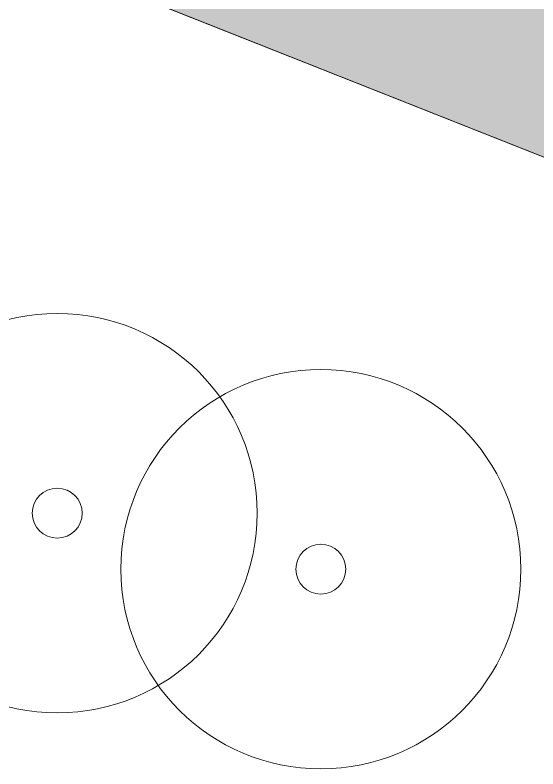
# Model space of a CAD drawing. Header units: metres. Extents: x -6 to 1255, y -2 to 532.
# Drawn here: x 1019.11 to 1026.95, y 254.55 to 265.87 of the extents above; entities that cross this region are included whole.
import ezdxf

# ---------------------------------------------------------------- set-up
doc = ezdxf.new("R2010")
doc.units = ezdxf.units.M
doc.header["$MEASUREMENT"] = 0
for name, color, linetype, lineweight, true_color in [('TPX_BUILDINGS', 7, 'CONTINUOUS', 0, 0x000000), ('TPX_BUILDINGS_HATCH', 7, 'CONTINUOUS', 0, 0xf0f0f0), ('TPX_CADASTRES', 7, 'CONTINUOUS', 0, 0x646464), ('TPX_VEGETATION_TREES_INDIVIDUAL', 7, 'CONTINUOUS', 0, 0x136734)]:
    doc.layers.add(name, color=color, linetype=linetype, lineweight=lineweight, true_color=true_color)

# ---------------------------------------------------------------- blocks, each defined once
blk = doc.blocks.new('TREETR004_CR030')
at = {"layer": 'TPX_VEGETATION_TREES_INDIVIDUAL'}
for radius in [3, 0.375]:
    blk.add_circle((0, 0, 0.036), radius, dxfattribs=at)

msp = doc.modelspace()

# ---------------------------------------------------------------- hatches: boundary and pattern name
at = {"layer": 'TPX_BUILDINGS_HATCH'}
msp.add_hatch(color=256, dxfattribs=at).paths.add_polyline_path([(1006.979, 273.883), (1006.049, 272.063), (1034.099, 260.943), (1038.969, 273.393), (1042.059, 281.273), (1040.159, 282.083), (1036.639, 283.583), (1034.539, 284.473), (1031.999, 278.793), (1031.869, 278.503), (1028.989, 279.633), (1026.359, 280.663), (1025.109, 277.793), (1020.079, 279.773), (1017.459, 280.803), (1014.279, 282.423), (1011.959, 283.603), (1010.229, 280.233), (1009.549, 278.903), (1007.449, 274.803), (1006.979, 273.883)])

# ---------------------------------------------------------------- linework, layer by layer
at = {"layer": 'TPX_BUILDINGS', "elevation": 0.042}
msp.add_lwpolyline([(1006.979, 273.883), (1006.049, 272.063), (1034.099, 260.943), (1038.969, 273.393), (1042.059, 281.273), (1040.159, 282.083), (1036.639, 283.583), (1034.539, 284.473), (1031.999, 278.793), (1031.869, 278.503), (1028.989, 279.633), (1026.359, 280.663), (1025.109, 277.793), (1020.079, 279.773), (1017.459, 280.803), (1014.279, 282.423), (1011.959, 283.603), (1010.229, 280.233), (1009.549, 278.903), (1007.449, 274.803)], close=True, dxfattribs=at)
at = {"layer": 'TPX_CADASTRES', "elevation": 0.024}
msp.add_lwpolyline([(1006.979, 273.884), (1006.049, 272.064), (1034.099, 260.943), (1038.969, 273.393), (1042.059, 281.273), (1040.159, 282.083), (1036.639, 283.583), (1034.539, 284.473), (1031.999, 278.793), (1031.869, 278.503), (1028.989, 279.633), (1026.359, 280.663), (1025.109, 277.793), (1020.079, 279.774), (1017.459, 280.804), (1014.279, 282.424), (1011.959, 283.604), (1010.229, 280.234), (1009.549, 278.904), (1007.449, 274.804)], close=True, dxfattribs=at)

# ---------------------------------------------------------------- block references
at = {"layer": 'TPX_VEGETATION_TREES_INDIVIDUAL'}
for p in [(1019.74, 258.393, 0.036), (1023.694, 257.552, 0.036)]:
    msp.add_blockref('TREETR004_CR030', p, dxfattribs=at)

doc.saveas('drawing.dxf')
